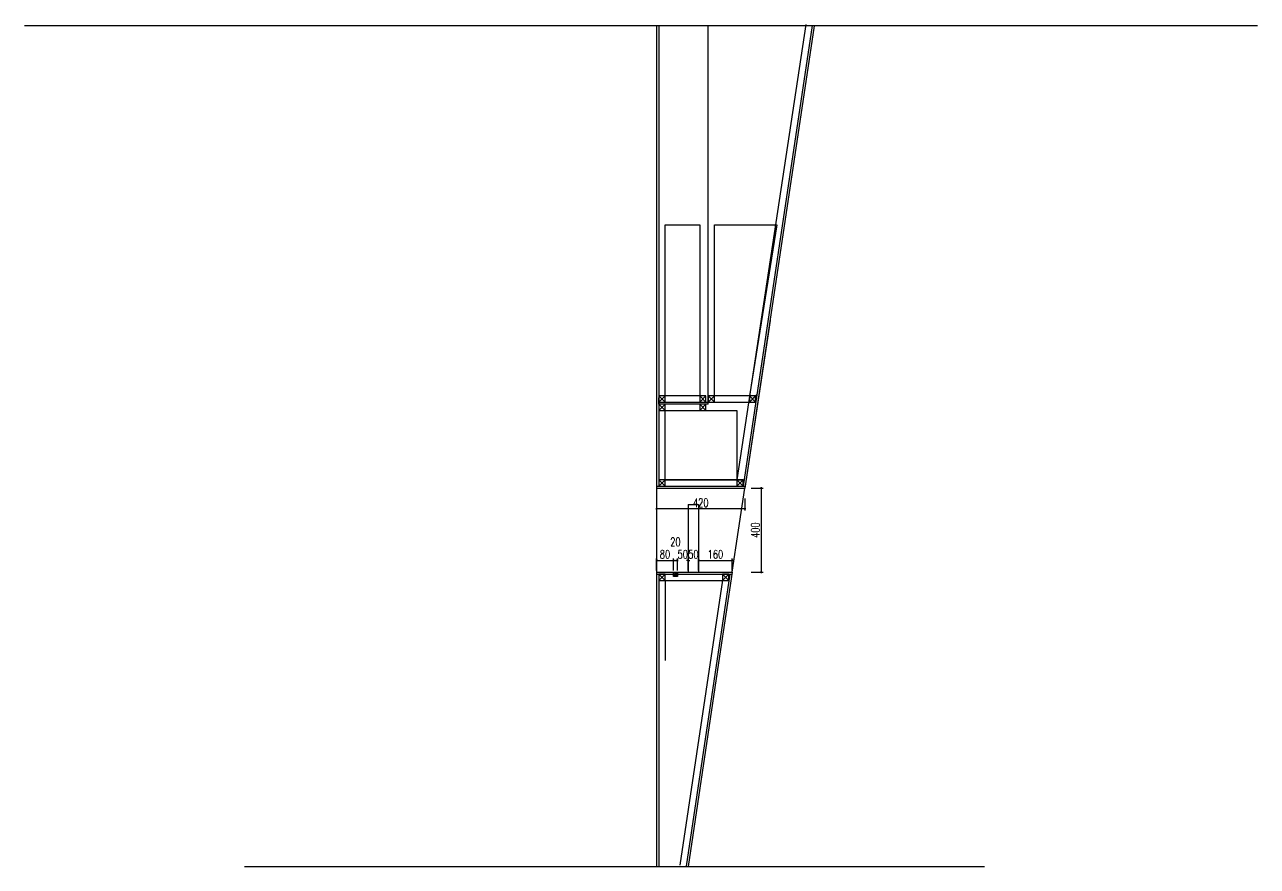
# Model space of a CAD drawing. Header units: millimetres. Extents: x 5625199 to 7433318, y -3316392 to -2552493.
# Drawn here: x 6021490 to 6027357, y -2676523 to -2672517 of the extents above; entities that cross this region are included whole.
import ezdxf

# ---------------------------------------------------------------- set-up
doc = ezdxf.new("R2010")
doc.units = ezdxf.units.MM
doc.header["$PDMODE"] = 35
doc.header["$PDSIZE"] = -10
for name, color, linetype in [('155', 155, 'Continuous'), ('C-灯具', 51, 'Continuous'), ('D-外部标注', 165, 'Continuous')]:
    doc.layers.add(name, color=color, linetype=linetype)
doc.styles.add('标注-尺寸', font='simplex.shx', dxfattribs={"width": 0.7})
doc.dimstyles.new('MS55', dxfattribs={"dimscale": 0, "dimtxt": 5, "dimasz": 1, "dimexe": 1, "dimexo": 0.8, "dimgap": 1, "dimtad": 1, "dimdec": 0, "dimrnd": 5, "dimdsep": 46, "dimtxsty": '标注-尺寸', "dimblk": 'ARCHTICK', "dimcen": 0, "dimdle": 0.5, "dimclrd": 256, "dimclre": 256, "dimclrt": 50, "dimadec": 0, "dimazin": 0, "dimtfac": 1, "dimtdec": 0, "dimtix": 1, "dimtofl": 0, "dimtmove": 2, "dimatfit": 3, "dimldrblk": 'jt2', "dimfxl": 6, "dimfxlon": 1, "dimtvp": 1, "dimtolj": 1, "dimtzin": 0, "dimarcsym": 0})

# ---------------------------------------------------------------- blocks, each defined once
blk = doc.blocks.new('A$C3DAF4441')
at = {"layer": 'C-灯具'}
for p, q in [((0, 32), (44, 32)), ((22, 54), (22, 10))]:
    blk.add_line(p, q, dxfattribs=at)
blk.add_lwpolyline([(12, 0), (32, 0), (32, 18), (12, 18)], close=True, dxfattribs=at)
blk.add_circle((22, 32), 10.9, dxfattribs=at)
blk = doc.blocks.new('A$C259112A1')
at = {"color": 15}
for p, q in [((0.7, 20), (0, 20)), ((0, 20), (0, 0)), ((0, 0), (20, 0)), ((0.8, 19.6), (0.7, 20)), ((1.5, 18.6), (0.8, 19.6)), ((1.5, 1.5), (1.5, 14.6)), ((1.5, 14.6), (1.9, 14.6)), ((18.5, 1.5), (1.5, 1.5)), ((1.6, 16.2), (1.6, 18.3)), ((1.9, 14.6), (1.9, 15)), ((18.1, 15), (18.1, 14.6)), ((18.1, 14.6), (18.5, 14.6)), ((18.4, 18.3), (18.4, 16.2)), ((19.2, 19.5), (18.5, 18.6)), ((18.5, 14.6), (18.5, 1.5)), ((19.4, 20), (19.2, 19.6)), ((20, 20), (19.4, 20)), ((20, 0), (20, 20))]:
    blk.add_line(p, q, dxfattribs=at)
at = {"color": 8}
for p, q in [((18.9, 20), (1.1, 20)), ((2.4, 18.1), (2.4, 15.8)), ((16.7, 19.3), (3.3, 19.3)), ((17.6, 16), (17.6, 18.5))]:
    blk.add_line(p, q, dxfattribs=at)
for centre, radius, start, end in [((1.1, 19.6), 0.393, 86.99105, 153.75197), ((1.6, 16.5), 1.08, 242.00011, 316.12118), ((3.3, 18.3), 0.96, 90.9682, 193.37883), ((16.6, 18.3), 0.997, 12.03061, 94.02452), ((18.4, 16.2), 0.801, 197.4232, 310.8347), ((18.8, 19.5), 0.507, 22.05414, 83.13596)]:
    blk.add_arc(centre, radius, start, end, dxfattribs=at)
at = {"color": 15}
for centre, radius, start, end in [((0.9, 19.6), 0.1, 194.36469, 215.22926), ((1.7, 15.7), 0.597, 103.22124, 283.98795), ((1.1, 18.3), 0.5, 0, 35.22926), ((1.9, 15), 0.05, 0, 103.98795), ((18.3, 15.6), 0.593, 255.45092, 78.69085), ((18.1, 15), 0.05, 75.45092, 180), ((18.9, 18.3), 0.5, 143.03781, 180), ((19.1, 19.6), 0.1, 323.03781, 342.59549)]:
    blk.add_arc(centre, radius, start, end, dxfattribs=at)
at = {"layer": 'D-外部标注', "extrusion": (0, 0, -1), "xscale": 0.2621440000000001, "yscale": 0.2621440000000001, "zscale": -0.2621440000000001}
blk.add_blockref('A$C3DAF4441', (-15.7, 1.5), dxfattribs=at)
blk = doc.blocks.new('_ArchTick')
at = {"color": 0, "linetype": 'ByBlock', "const_width": 0.4}
blk.add_lwpolyline([(-0.5, -0.5), (0.5, 0.5)], dxfattribs=at)
blk = doc.blocks.new('*D849')
at = {"layer": '155', "lineweight": -2, "ltscale": 500, "transparency": 16777216}
for p, q in [((6024947.3, -2674722.7), (6025004.4, -2674722.7)), ((6024996.3, -2675126.8), (6024996.3, -2674718.6)), ((6024947.3, -2675122.7), (6025004.4, -2675122.7))]:
    blk.add_line(p, q, dxfattribs=at)
at = {"layer": 'Defpoints', "color": 0, "transparency": 16777216}
for p in [(6024917.9, -2674722.7), (6024996.3, -2674722.7), (6024857.9, -2675122.7)]:
    blk.add_point(p, dxfattribs=at)
at = {"layer": '155', "linetype": 'ByBlock', "lineweight": -2, "transparency": 16777216, "xscale": 8.168144123714159, "yscale": 8.168144123714159, "zscale": 8.168144123714159}
for p, rotation in [((6024996.3, -2674722.7), 90), ((6024996.3, -2675122.7), 270)]:
    blk.add_blockref('_ArchTick', p, dxfattribs=dict(at, rotation=rotation))
at = {"layer": '155', "color": 50, "ltscale": 500, "transparency": 16777216, "insert": (6024967.7, -2674922.7), "char_height": 40.84, "attachment_point": 5, "rotation": 90, "style": '标注-尺寸'}
blk.add_mtext('\\A1;400', dxfattribs=at)
blk = doc.blocks.new('jt2')
at = {"ltscale": 0.1}
blk.add_line((0, 0), (-1, 0), dxfattribs=at)
at = {"color": 6, "ltscale": 0.1}
blk.add_lwpolyline([(-1.22, 1.26), (-0.72, 1.5), (0.02, 0), (-0.72, -1.5), (-1.22, -1.26), (0, 0), (-1.22, 1.26)], dxfattribs=at)
blk = doc.blocks.new('*D850')
at = {"layer": '155', "lineweight": -2, "ltscale": 500, "transparency": 16777216}
for p, q in [((6024497.9, -2674771.7), (6024497.9, -2674828.9)), ((6024917.9, -2674771.7), (6024917.9, -2674828.9)), ((6024922, -2674820.7), (6024493.8, -2674820.7))]:
    blk.add_line(p, q, dxfattribs=at)
at = {"layer": 'Defpoints', "color": 0, "transparency": 16777216}
for p in [(6024497.9, -2674722.7), (6024917.9, -2674722.7), (6024497.9, -2674820.7)]:
    blk.add_point(p, dxfattribs=at)
at = {"layer": '155', "linetype": 'ByBlock', "lineweight": -2, "transparency": 16777216, "xscale": 8.168144123714159, "yscale": 8.168144123714159, "zscale": 8.168144123714159, "rotation": 180}
blk.add_blockref('_ArchTick', (6024497.9, -2674820.7), dxfattribs=at)
at = {"layer": '155', "linetype": 'ByBlock', "lineweight": -2, "transparency": 16777216, "xscale": 8.168144123714159, "yscale": 8.168144123714159, "zscale": 8.168144123714159}
blk.add_blockref('_ArchTick', (6024917.9, -2674820.7), dxfattribs=at)
at = {"layer": '155', "color": 50, "ltscale": 500, "transparency": 16777216, "insert": (6024707.9, -2674792.1), "char_height": 40.84, "attachment_point": 5, "style": '标注-尺寸'}
blk.add_mtext('\\A1;420', dxfattribs=at)
blk = doc.blocks.new('*D851')
at = {"layer": '155', "lineweight": -2, "ltscale": 500, "transparency": 16777216}
for p, q in [((6024493.8, -2675066.3), (6024581.9, -2675066.3)), ((6024497.9, -2675115.3), (6024497.9, -2675058.1)), ((6024577.8, -2675115.3), (6024577.8, -2675058.1))]:
    blk.add_line(p, q, dxfattribs=at)
at = {"layer": 'Defpoints', "color": 0, "transparency": 16777216}
for p in [(6024577.8, -2675066.3), (6024497.9, -2675122.7), (6024577.8, -2675122.7)]:
    blk.add_point(p, dxfattribs=at)
at = {"layer": '155', "linetype": 'ByBlock', "lineweight": -2, "transparency": 16777216, "xscale": 8.168144123714159, "yscale": 8.168144123714159, "zscale": 8.168144123714159, "rotation": 180}
blk.add_blockref('_ArchTick', (6024497.9, -2675066.3), dxfattribs=at)
at = {"layer": '155', "linetype": 'ByBlock', "lineweight": -2, "transparency": 16777216, "xscale": 8.168144123714159, "yscale": 8.168144123714159, "zscale": 8.168144123714159}
blk.add_blockref('_ArchTick', (6024577.8, -2675066.3), dxfattribs=at)
at = {"layer": '155', "color": 50, "ltscale": 500, "transparency": 16777216, "insert": (6024537.9, -2675037.7), "char_height": 40.84, "attachment_point": 5, "style": '标注-尺寸'}
blk.add_mtext('\\A1;80', dxfattribs=at)
blk = doc.blocks.new('*D852')
at = {"layer": '155', "lineweight": -2, "ltscale": 500, "transparency": 16777216}
for p, q in [((6024573.8, -2675066.3), (6024600.9, -2675066.3)), ((6024577.8, -2675115.3), (6024577.8, -2675058.1)), ((6024596.8, -2675115.3), (6024596.8, -2675058.1))]:
    blk.add_line(p, q, dxfattribs=at)
at = {"layer": 'Defpoints', "color": 0, "transparency": 16777216}
for p in [(6024596.8, -2675066.3), (6024577.8, -2675122.7), (6024596.8, -2675122.7)]:
    blk.add_point(p, dxfattribs=at)
at = {"layer": '155', "linetype": 'ByBlock', "lineweight": -2, "transparency": 16777216, "xscale": 8.168144123714159, "yscale": 8.168144123714159, "zscale": 8.168144123714159, "rotation": 180}
blk.add_blockref('_ArchTick', (6024577.8, -2675066.3), dxfattribs=at)
at = {"layer": '155', "linetype": 'ByBlock', "lineweight": -2, "transparency": 16777216, "xscale": 8.168144123714159, "yscale": 8.168144123714159, "zscale": 8.168144123714159}
blk.add_blockref('_ArchTick', (6024596.8, -2675066.3), dxfattribs=at)
at = {"layer": '155', "color": 50, "ltscale": 500, "transparency": 16777216, "insert": (6024587.3, -2674978.8), "char_height": 40.84, "attachment_point": 5, "style": '标注-尺寸'}
blk.add_mtext('\\A1;20', dxfattribs=at)
blk = doc.blocks.new('*D853')
at = {"layer": '155', "lineweight": -2, "ltscale": 500, "transparency": 16777216}
for p, q in [((6024596.8, -2675066.3), (6024588.6, -2675066.3)), ((6024596.8, -2675115.3), (6024596.8, -2675058.1)), ((6024647.9, -2675115.3), (6024647.9, -2675058.1)), ((6024647.9, -2675066.3), (6024656, -2675066.3))]:
    blk.add_line(p, q, dxfattribs=at)
at = {"layer": 'Defpoints', "color": 0, "transparency": 16777216}
for p in [(6024647.9, -2675066.3), (6024596.8, -2675122.7), (6024647.9, -2675122.7)]:
    blk.add_point(p, dxfattribs=at)
at = {"layer": '155', "linetype": 'ByBlock', "lineweight": -2, "transparency": 16777216, "xscale": 8.168144123714159, "yscale": 8.168144123714159, "zscale": 8.168144123714159}
blk.add_blockref('_ArchTick', (6024596.8, -2675066.3), dxfattribs=at)
at = {"layer": '155', "linetype": 'ByBlock', "lineweight": -2, "transparency": 16777216, "xscale": 8.168144123714159, "yscale": 8.168144123714159, "zscale": 8.168144123714159, "rotation": 180}
blk.add_blockref('_ArchTick', (6024647.9, -2675066.3), dxfattribs=at)
at = {"layer": '155', "color": 50, "ltscale": 500, "transparency": 16777216, "insert": (6024622.3, -2675037.7), "char_height": 40.84, "attachment_point": 5, "style": '标注-尺寸'}
blk.add_mtext('\\A1;50', dxfattribs=at)
blk = doc.blocks.new('*D854')
at = {"layer": '155', "lineweight": -2, "ltscale": 500, "transparency": 16777216}
for p, q in [((6024647.9, -2675066.3), (6024639.7, -2675066.3)), ((6024647.9, -2675115.3), (6024647.9, -2675058.1)), ((6024697.9, -2675115.3), (6024697.9, -2675058.1)), ((6024697.9, -2675066.3), (6024706, -2675066.3))]:
    blk.add_line(p, q, dxfattribs=at)
at = {"layer": 'Defpoints', "color": 0, "transparency": 16777216}
for p in [(6024697.9, -2675066.3), (6024647.9, -2675122.7), (6024697.9, -2675122.7)]:
    blk.add_point(p, dxfattribs=at)
at = {"layer": '155', "linetype": 'ByBlock', "lineweight": -2, "transparency": 16777216, "xscale": 8.168144123714159, "yscale": 8.168144123714159, "zscale": 8.168144123714159}
blk.add_blockref('_ArchTick', (6024647.9, -2675066.3), dxfattribs=at)
at = {"layer": '155', "linetype": 'ByBlock', "lineweight": -2, "transparency": 16777216, "xscale": 8.168144123714159, "yscale": 8.168144123714159, "zscale": 8.168144123714159, "rotation": 180}
blk.add_blockref('_ArchTick', (6024697.9, -2675066.3), dxfattribs=at)
at = {"layer": '155', "color": 50, "ltscale": 500, "transparency": 16777216, "insert": (6024672.9, -2675037.7), "char_height": 40.84, "attachment_point": 5, "style": '标注-尺寸'}
blk.add_mtext('\\A1;50', dxfattribs=at)
blk = doc.blocks.new('*D855')
at = {"layer": '155', "lineweight": -2, "ltscale": 500, "transparency": 16777216}
for p, q in [((6024693.8, -2675066.3), (6024862, -2675066.3)), ((6024697.9, -2675115.3), (6024697.9, -2675058.1)), ((6024857.9, -2675115.3), (6024857.9, -2675058.1))]:
    blk.add_line(p, q, dxfattribs=at)
at = {"layer": 'Defpoints', "color": 0, "transparency": 16777216}
for p in [(6024857.9, -2675066.3), (6024697.9, -2675122.7), (6024857.9, -2675122.7)]:
    blk.add_point(p, dxfattribs=at)
at = {"layer": '155', "linetype": 'ByBlock', "lineweight": -2, "transparency": 16777216, "xscale": 8.168144123714159, "yscale": 8.168144123714159, "zscale": 8.168144123714159, "rotation": 180}
blk.add_blockref('_ArchTick', (6024697.9, -2675066.3), dxfattribs=at)
at = {"layer": '155', "linetype": 'ByBlock', "lineweight": -2, "transparency": 16777216, "xscale": 8.168144123714159, "yscale": 8.168144123714159, "zscale": 8.168144123714159}
blk.add_blockref('_ArchTick', (6024857.9, -2675066.3), dxfattribs=at)
at = {"layer": '155', "color": 50, "ltscale": 500, "transparency": 16777216, "insert": (6024777.9, -2675037.7), "char_height": 40.84, "attachment_point": 5, "style": '标注-尺寸'}
blk.add_mtext('\\A1;160', dxfattribs=at)

msp = doc.modelspace()

# ---------------------------------------------------------------- linework, layer by layer
at = {"layer": '155', "ltscale": 500}
for p, q in [((6027356.95, -2672522.72), (6021490.13, -2672522.72)), ((6024742.87, -2674322.72), (6024742.87, -2672522.72)), ((6022536.95, -2676522.72), (6026057.76, -2676522.72))]:
    msp.add_line(p, q, dxfattribs=at)
at = {"layer": '155', "color": 5, "ltscale": 500}
for p, q in [((6024497.87, -2672522.72), (6024497.87, -2674722.72)), ((6025247.87, -2672522.72), (6024917.87, -2674722.72)), ((6025037.65, -2673924.16), (6024917.87, -2674722.72)), ((6024497.87, -2674722.72), (6024917.87, -2674722.72)), ((6024497.87, -2675122.72), (6024857.87, -2675122.72)), ((6024497.87, -2675122.72), (6024497.87, -2676522.72)), ((6024857.87, -2675122.72), (6024797.87, -2675522.72)), ((6024857.87, -2675122.72), (6024797.87, -2675522.72)), ((6024797.87, -2675522.72), (6024647.87, -2676522.72))]:
    msp.add_line(p, q, dxfattribs=at)
at = {"layer": '155', "color": 8, "ltscale": 500}
for p, q in [((6024507.87, -2672522.72), (6024507.87, -2674712.72)), ((6025237.98, -2672521.24), (6024909.26, -2674712.72)), ((6024507.87, -2674312.72), (6024969.26, -2674312.72)), ((6024742.87, -2674322.72), (6024507.87, -2674322.72)), ((6024497.87, -2674712.72), (6024919.37, -2674712.72)), ((6024537.87, -2674682.72), (6024913.76, -2674682.72)), ((6024497.87, -2675132.72), (6024856.37, -2675132.72)), ((6024507.87, -2675132.72), (6024507.87, -2676522.72)), ((6024846.26, -2675132.72), (6024637.98, -2676521.24)), ((6024816.69, -2675128.28), (6024816.02, -2675132.72))]:
    msp.add_line(p, q, dxfattribs=at)
at = {"layer": '155', "color": 250, "ltscale": 500}
for p, q in [((6025208.31, -2672516.79), (6024879.59, -2674682.72)), ((6024537.87, -2674312.72), (6024507.87, -2674282.72)), ((6024507.87, -2674312.72), (6024537.87, -2674282.72)), ((6024537.87, -2674352.72), (6024507.87, -2674322.72)), ((6024507.87, -2674352.72), (6024537.87, -2674322.72)), ((6024732.87, -2674312.72), (6024702.87, -2674282.72)), ((6024702.87, -2674312.72), (6024732.87, -2674282.72)), ((6024732.87, -2674352.72), (6024702.87, -2674322.72)), ((6024702.87, -2674352.72), (6024732.87, -2674322.72)), ((6024772.87, -2674312.72), (6024742.87, -2674282.72)), ((6024742.87, -2674312.72), (6024772.87, -2674282.72)), ((6024939.26, -2674312.72), (6024974.55, -2674277.42)), ((6024969.26, -2674312.72), (6024939.26, -2674282.72)), ((6024497.87, -2674722.72), (6024497.87, -2675122.72)), ((6024537.87, -2674712.72), (6024507.87, -2674682.72)), ((6024507.87, -2674712.72), (6024537.87, -2674682.72)), ((6024857.87, -2675122.72), (6024917.87, -2674722.72)), ((6024909.26, -2674712.72), (6024879.26, -2674682.72)), ((6024879.26, -2674712.72), (6024909.26, -2674682.72)), ((6024647.87, -2674800.1), (6024647.87, -2675122.72)), ((6024647.87, -2674800.1), (6024697.87, -2674800.1)), ((6024697.87, -2674800.1), (6024697.87, -2675122.72)), ((6024537.87, -2675162.72), (6024507.87, -2675132.72)), ((6024507.87, -2675162.72), (6024537.87, -2675132.72)), ((6024841.86, -2675162.72), (6024811.86, -2675132.72)), ((6024811.86, -2675162.72), (6024841.86, -2675132.72)), ((6024537.87, -2675162.72), (6024537.87, -2675543.36)), ((6024537.87, -2675162.72), (6024811.86, -2675162.72)), ((6024811.86, -2675160.49), (6024608.41, -2676516.8))]:
    msp.add_line(p, q, dxfattribs=at)
for points in [[(6024702.87, -2674282.72), (6024537.87, -2674282.72), (6024537.87, -2673469.31), (6024702.87, -2673469.31)], [(6024939.26, -2674282.72), (6024772.87, -2674282.72), (6024772.87, -2673469.31), (6025070.36, -2673469.31)], [(6024507.87, -2674312.72), (6024537.87, -2674312.72), (6024537.87, -2674282.72), (6024507.87, -2674282.72)], [(6024507.87, -2674352.72), (6024537.87, -2674352.72), (6024537.87, -2674322.72), (6024507.87, -2674322.72)], [(6024702.87, -2674312.72), (6024732.87, -2674312.72), (6024732.87, -2674282.72), (6024702.87, -2674282.72)], [(6024702.87, -2674352.72), (6024732.87, -2674352.72), (6024732.87, -2674322.72), (6024702.87, -2674322.72)], [(6024742.87, -2674312.72), (6024772.87, -2674312.72), (6024772.87, -2674282.72), (6024742.87, -2674282.72)], [(6024939.26, -2674312.72), (6024969.26, -2674312.72), (6024969.26, -2674282.72), (6024939.26, -2674282.72)], [(6024879.26, -2674682.72), (6024537.87, -2674682.72), (6024537.87, -2674352.72), (6024879.26, -2674352.72)], [(6024507.87, -2674712.72), (6024537.87, -2674712.72), (6024537.87, -2674682.72), (6024507.87, -2674682.72)], [(6024879.26, -2674712.72), (6024909.26, -2674712.72), (6024909.26, -2674682.72), (6024879.26, -2674682.72)], [(6024507.87, -2675162.72), (6024537.87, -2675162.72), (6024537.87, -2675132.72), (6024507.87, -2675132.72)], [(6024811.86, -2675162.72), (6024841.86, -2675162.72), (6024841.86, -2675132.72), (6024811.86, -2675132.72)]]:
    msp.add_lwpolyline(points, close=True, dxfattribs=at)
at = {"layer": '155', "ltscale": 500}
msp.add_lwpolyline([(6024507.87, -2674292.72), (6024507.87, -2674292.72), (6024507.87, -2674322.72), (6024507.87, -2674322.72)], close=True, dxfattribs=at)

# ---------------------------------------------------------------- block references
at = {"layer": 'D-外部标注', "xscale": -1.001148070604092, "yscale": 1.001148070604092, "zscale": 1.001148070604092}
msp.add_blockref('A$C259112A1', (6024597.87, -2675142.72), dxfattribs=at)

# ---------------------------------------------------------------- dimensions: what is measured, and where the dimension line sits
at = {"layer": '155', "ltscale": 500}
for base, p1, p2, picture, middle in [((6024497.87, -2674820.68), (6024917.87, -2674722.72), (6024497.87, -2674722.72), '*D850', (6024707.87, -2674792.09)), ((6024577.85, -2675066.3), (6024497.87, -2675122.72), (6024577.85, -2675122.72), '*D851', (6024537.86, -2675037.72)), ((6024647.87, -2675066.3), (6024596.78, -2675122.7), (6024647.87, -2675122.72), '*D853', (6024622.33, -2675037.72)), ((6024697.87, -2675066.3), (6024647.87, -2675122.72), (6024697.87, -2675122.72), '*D854', (6024672.87, -2675037.72)), ((6024857.87, -2675066.3), (6024697.87, -2675122.72), (6024857.87, -2675122.72), '*D855', (6024777.87, -2675037.72))]:
    dim = msp.add_linear_dim(base=base, p1=p1, p2=p2, dimstyle='MS55', override={"dimscale": 8.168144}, dxfattribs=at)
    dim.commit()
    dim.dimension.update_dxf_attribs({"geometry": picture, "text_midpoint": middle})
dim = msp.add_linear_dim(base=(6024996.27, -2674722.72), p1=(6024857.87, -2675122.72), p2=(6024917.87, -2674722.72), angle=90, dimstyle='MS55', override={"dimscale": 8.168144}, dxfattribs=at)
dim.commit()
dim.dimension.update_dxf_attribs({"geometry": '*D849', "text_midpoint": (6024967.68, -2674922.72)})
dim = msp.add_linear_dim(base=(6024596.78, -2675066.3), p1=(6024577.85, -2675122.72), p2=(6024596.78, -2675122.7), dimstyle='MS55', override={"dimscale": 8.168144}, dxfattribs=at)
dim.commit()
dim.dimension.update_dxf_attribs({"geometry": '*D852', "text_midpoint": (6024587.32, -2674978.77), "dimtype": 160})

doc.saveas('drawing.dxf')
